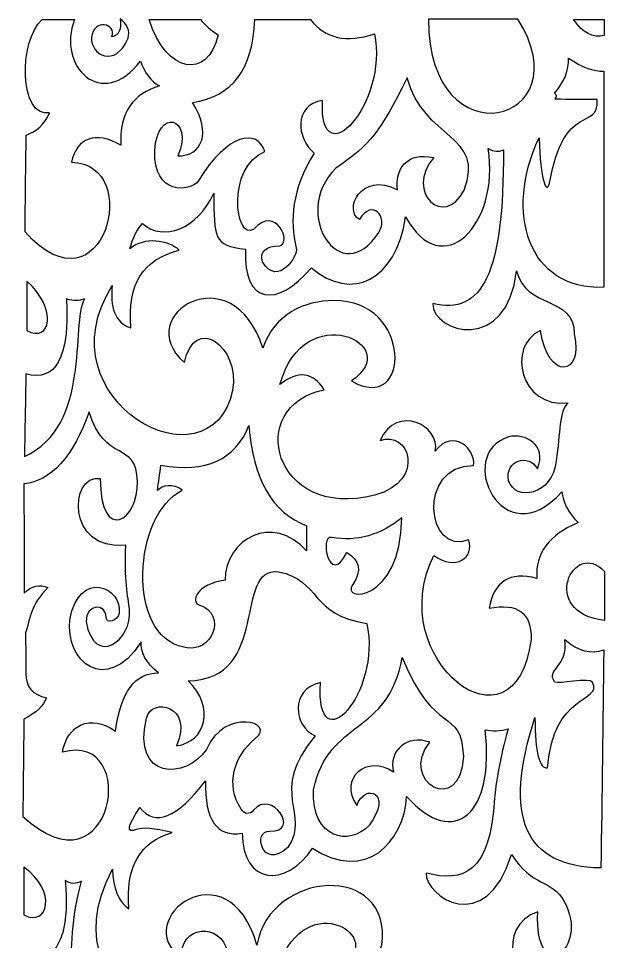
# Model space of a CAD drawing. Header units: centimetres. Extents: x -86 to 85, y -106 to 106.
# Drawn here: x -85 to -5.6, y -19 to 106.1 of the extents above; entities that cross this region are included whole.
import ezdxf

# ---------------------------------------------------------------- set-up
doc = ezdxf.new("R2010")
doc.units = ezdxf.units.CM
doc.header["$MEASUREMENT"] = 0
doc.layers.add('layer 1', color=7, linetype='Continuous')

msp = doc.modelspace()

# ---------------------------------------------------------------- linework, layer by layer
at = {"layer": 'layer 1', "color": 177}
for points, knots in [([(-80.80739, 93.33824), (-81.50871, 91.78534), (-82.56067, 90.78347), (-83.96326, 90.33264), (-83.96326, 90.33264), (-84.01347, 85.96087), (-84.06367, 81.58911), (-84.11387, 77.21735), (-84.11387, 77.21735), (-73.46706, 65.31786), (-67.91913, 86.57361), (-77.83936, 86.65078), (-77.83936, 86.65078), (-77.08796, 89.95694), (-74.57315, 90.95054), (-71.11672, 88.94682), (-71.11672, 88.94682), (-71.40349, 93.46725), (-69.42367, 95.91806), (-65.89631, 96.984), (-65.89631, 96.984), (-67.04305, 97.61023), (-67.89951, 98.73679), (-68.4657, 100.36368), (-68.4657, 100.36368), (-73.71886, 93.5134), (-79.84309, 99.63749), (-77.40845, 105.99941), (-77.40845, 105.99941), (-78.87299, 105.99941), (-80.33753, 105.99941), (-81.80207, 105.99941), (-81.80207, 105.99941), (-85.00225, 103.09908), (-84.95951, 92.63386), (-80.80739, 93.33824)], [0, 0, 0, 0, 0.1, 0.1, 0.1, 0.1, 0.2, 0.2, 0.2, 0.2, 0.3, 0.3, 0.3, 0.3, 0.4, 0.4, 0.4, 0.4, 0.5, 0.5, 0.5, 0.5, 0.6, 0.6, 0.6, 0.6, 0.7, 0.7, 0.7, 0.7, 0.8, 0.8, 0.8, 0.8, 1, 1, 1, 1]), ([(-70.15937, 103.44431), (-71.89652, 99.34402), (-75.27064, 101.20011), (-75.09851, 103.57577), (-75.09851, 103.57577), (-74.94201, 106.13611), (-71.58666, 105.49758), (-72.35664, 103.63211), (-72.35664, 103.63211), (-71.37381, 103.86999), (-71.00447, 104.68379), (-71.24861, 106.07351), (-71.24861, 106.07351), (-70.23449, 105.34735), (-69.87141, 104.47095), (-70.15937, 103.44431)], [0, 0, 0, 0, 0.2, 0.2, 0.2, 0.2, 0.4, 0.4, 0.4, 0.4, 0.6, 0.6, 0.6, 0.6, 1, 1, 1, 1]), ([(-57.96168, 103.8956), (-58.95397, 104.54579), (-59.75214, 105.24701), (-60.35619, 105.99924), (-60.35619, 105.99924), (-62.66694, 105.99923), (-64.97769, 105.99923), (-67.28842, 105.99924), (-67.28842, 105.99924), (-65.05886, 98.66725), (-59.32553, 97.82024), (-57.96168, 103.8956)], [0, 0, 0, 0, 0.25, 0.25, 0.25, 0.25, 0.5, 0.5, 0.5, 0.5, 1, 1, 1, 1]), ([(-61.42127, 94.7659), (-58.76632, 90.58309), (-60.21903, 87.45227), (-63.41248, 87.51489), (-63.41248, 87.51489), (-61.1708, 92.87487), (-66.30536, 94.02701), (-66.53079, 88.26629), (-66.53079, 88.26629), (-66.78128, 82.05471), (-61.70931, 82.65582), (-60.66987, 84.09602), (-60.66987, 84.09602), (-56.62617, 90.70897), (-52.64242, 91.18422), (-51.64907, 88.1141), (-51.64907, 88.1141), (-56.89576, 85.97122), (-55.64446, 75.9148), (-53.19344, 77.55884), (-53.19344, 77.55884), (-50.14113, 80.94397), (-47.87404, 75.75737), (-49.62173, 75.32505), (-49.62173, 75.32505), (-51.39246, 75.3501), (-52.46182, 74.48141), (-51.93162, 73.17232), (-51.93162, 73.17232), (-49.83252, 69.57297), (-47.01473, 74.13346), (-47.39467, 75.00408), (-47.39467, 75.00408), (-48.23875, 78.83909), (-48.04634, 82.86874), (-44.96072, 87.88865), (-44.96072, 87.88865), (-47.34047, 89.89264), (-47.79137, 94.37659), (-43.83347, 95.0279), (-43.83347, 95.0279), (-44.29718, 84.37559), (-34.81546, 94.67719), (-36.80609, 104.06405), (-36.80609, 104.06405), (-40.55584, 102.76793), (-43.44169, 103.41302), (-45.46365, 105.9993), (-45.46365, 105.9993), (-47.97926, 105.99929), (-50.49486, 105.99929), (-53.01045, 105.9993), (-53.01045, 105.9993), (-53.24746, 99.26867), (-56.05104, 95.52418), (-61.42127, 94.7659)], [0, 0, 0, 0, 0.066666667, 0.066666667, 0.066666667, 0.066666667, 0.133333333, 0.133333333, 0.133333333, 0.133333333, 0.2, 0.2, 0.2, 0.2, 0.266666667, 0.266666667, 0.266666667, 0.266666667, 0.333333333, 0.333333333, 0.333333333, 0.333333333, 0.4, 0.4, 0.4, 0.4, 0.466666667, 0.466666667, 0.466666667, 0.466666667, 0.533333333, 0.533333333, 0.533333333, 0.533333333, 0.6, 0.6, 0.6, 0.6, 0.666666667, 0.666666667, 0.666666667, 0.666666667, 0.733333333, 0.733333333, 0.733333333, 0.733333333, 0.8, 0.8, 0.8, 0.8, 0.866666667, 0.866666667, 0.866666667, 0.866666667, 1, 1, 1, 1]), ([(-17.35161, 106.0369), (-8.44469, 91.88468), (-29.47365, 86.47388), (-29.48677, 106.0369), (-29.48677, 106.0369), (-25.44172, 106.0369), (-21.39667, 106.0369), (-17.35161, 106.0369)], [0, 0, 0, 0, 0.333333333, 0.333333333, 0.333333333, 0.333333333, 1, 1, 1, 1]), ([(-5.66885, 103.81991), (-5.66883, 104.55233), (-5.66882, 105.28475), (-5.66881, 106.01717), (-5.66881, 106.01717), (-7.05229, 106.01717), (-8.43576, 106.01717), (-9.81923, 106.01717), (-9.81923, 106.01717), (-8.59853, 104.17048), (-7.21507, 103.43805), (-5.66885, 103.81991)], [0, 0, 0, 0, 0.25, 0.25, 0.25, 0.25, 0.5, 0.5, 0.5, 0.5, 1, 1, 1, 1]), ([(-13.09712, 83.83056), (-13.44761, 82.12989), (-14.33656, 84.2002), (-14.49634, 89.95694), (-14.49634, 89.95694), (-19.25941, 79.84761), (-15.96235, 69.26343), (-5.73242, 69.70236), (-5.73242, 69.70236), (-5.73242, 79.47185), (-5.73242, 89.24135), (-5.73242, 99.01085), (-5.73242, 99.01085), (-7.10871, 98.92474), (-8.70254, 99.51349), (-10.51392, 100.7771), (-10.51392, 100.7771), (-10.43877, 99.16159), (-11.06494, 97.57113), (-12.39242, 96.00572), (-12.39242, 96.00572), (-12.06682, 95.78029), (-12.04177, 95.50477), (-12.31728, 95.17918), (-12.31728, 95.17918), (-10.41414, 95.17357), (-8.511, 95.16795), (-6.60785, 95.16233), (-6.60785, 95.16233), (-6.42176, 90.70702), (-11.02665, 95.17537), (-13.09712, 83.83056)], [0, 0, 0, 0, 0.111111111, 0.111111111, 0.111111111, 0.111111111, 0.222222222, 0.222222222, 0.222222222, 0.222222222, 0.333333333, 0.333333333, 0.333333333, 0.333333333, 0.444444444, 0.444444444, 0.444444444, 0.444444444, 0.555555556, 0.555555556, 0.555555556, 0.555555556, 0.666666667, 0.666666667, 0.666666667, 0.666666667, 0.777777778, 0.777777778, 0.777777778, 0.777777778, 1, 1, 1, 1]), ([(-32.35375, 98.08237), (-30.16486, 89.72239), (-21.66806, 90.41896), (-24.66019, 82.85422), (-24.66019, 82.85422), (-27.27449, 77.61309), (-32.78039, 82.54314), (-28.76825, 87.27473), (-28.76825, 87.27473), (-32.47958, 88.15947), (-34.03794, 85.56584), (-33.68301, 82.91787), (-33.68301, 82.91787), (-38.66036, 85.53963), (-41.03961, 80.03484), (-38.80445, 78.88775), (-38.80445, 78.88775), (-37.13272, 81.82376), (-34.82574, 79.23139), (-36.2118, 77.14557), (-36.2118, 77.14557), (-41.27291, 69.17716), (-48.22089, 79.69789), (-42.03517, 85.83117), (-42.03517, 85.83117), (-37.16199, 89.2437), (-36.22399, 90.48381), (-32.35375, 98.08237)], [0, 0, 0, 0, 0.125, 0.125, 0.125, 0.125, 0.25, 0.25, 0.25, 0.25, 0.375, 0.375, 0.375, 0.375, 0.5, 0.5, 0.5, 0.5, 0.625, 0.625, 0.625, 0.625, 0.75, 0.75, 0.75, 0.75, 1, 1, 1, 1]), ([(-19.33457, 88.33956), (-19.93539, 88.00715), (-20.61978, 88.07163), (-21.38771, 88.53299), (-21.38771, 88.53299), (-19.76867, 78.14742), (-27.62798, 70.2064), (-32.56751, 79.24949), (-32.56751, 79.24949), (-33.88863, 70.55405), (-39.87341, 67.72237), (-45.33648, 72.3326), (-45.33648, 72.3326), (-49.93737, 66.88896), (-54.59767, 67.3161), (-54.24541, 74.85381), (-54.24541, 74.85381), (-58.67866, 75.3582), (-58.47134, 76.43862), (-58.553, 82.44061), (-58.553, 82.44061), (-60.71909, 77.63009), (-65.42435, 75.82228), (-68.18387, 78.34781), (-68.18387, 78.34781), (-68.93867, 77.57798), (-69.5158, 76.42828), (-69.91523, 74.89871), (-69.91523, 74.89871), (-67.97795, 76.63992), (-64.74201, 76.0766), (-63.22072, 74.74958), (-63.22072, 74.74958), (-68.28063, 73.3784), (-70.21107, 70.21146), (-69.79938, 64.22149), (-69.79938, 64.22149), (-71.99992, 64.88239), (-72.5989, 67.1269), (-72.31531, 69.9278), (-72.31531, 69.9278), (-82.06671, 54.35238), (-59.03434, 41.84803), (-56.00777, 55.72445), (-56.00777, 55.72445), (-55.016, 61.83163), (-61.13912, 66.08522), (-62.53856, 59.49779), (-62.53856, 59.49779), (-69.85037, 66.03471), (-55.94972, 74.3218), (-51.9172, 61.47375), (-51.9172, 61.47375), (-50.28239, 66.1044), (-46.28321, 67.8918), (-42.29862, 67.91104), (-42.29862, 67.91104), (-31.59514, 68.02822), (-31.73255, 52.26258), (-39.91629, 57.028), (-39.91629, 57.028), (-32.47743, 62.0248), (-46.48621, 68.36259), (-49.58672, 56.51964), (-49.58672, 56.51964), (-47.14134, 58.47246), (-45.14099, 58.23866), (-43.58567, 55.81823), (-43.58567, 55.81823), (-54.3581, 53.71441), (-50.61024, 38.01854), (-36.73778, 41.52922), (-36.73778, 41.52922), (-29.62451, 43.52042), (-32.16684, 50.48572), (-36.03657, 48.93283), (-36.03657, 48.93283), (-33.74081, 53.99579), (-27.81102, 50.92705), (-28.55617, 47.50051), (-28.55617, 47.50051), (-26.04442, 50.71493), (-23.02239, 47.67063), (-23.35972, 45.55838), (-23.35972, 45.55838), (-31.07814, 45.5992), (-29.76624, 33.23063), (-24.03913, 35.48044), (-24.03913, 35.48044), (-23.2251, 33.10101), (-25.72979, 31.2225), (-28.73537, 33.33895), (-28.73537, 33.33895), (-35.76736, 19.35185), (-17.70399, 5.34582), (-15.57707, 21.9821), (-15.57707, 21.9821), (-15.49079, 25.57617), (-17.39012, 26.98286), (-21.27503, 26.20217), (-21.27503, 26.20217), (-20.60773, 29.85746), (-18.44835, 31.20948), (-14.7969, 30.25822), (-14.7969, 30.25822), (-15.00978, 33.65203), (-13.14381, 36.16922), (-9.19897, 37.80978), (-9.19897, 37.80978), (-10.57041, 39.2167), (-11.30302, 40.61217), (-11.39675, 41.99615), (-11.39675, 41.99615), (-19.45559, 33.0008), (-25.97063, 47.16445), (-18.63535, 49.43187), (-18.63535, 49.43187), (-16.37601, 50.02254), (-13.37243, 48.32543), (-14.72515, 45.12178), (-14.72515, 45.12178), (-15.87073, 47.22626), (-19.14511, 46.31295), (-18.63587, 43.50848), (-18.63587, 43.50848), (-17.72347, 40.60604), (-12.63097, 41.51769), (-12.167, 46.1879), (-12.167, 46.1879), (-11.60343, 50.00751), (-11.81635, 53.00059), (-10.55149, 54.04003), (-10.55149, 54.04003), (-17.06562, 53.28241), (-18.91707, 61.72935), (-14.30849, 63.84579), (-14.30849, 63.84579), (-13.2817, 57.02527), (-8.41268, 57.56254), (-9.72497, 63.39496), (-9.72497, 63.39496), (-9.71708, 68.64577), (-16.24538, 66.63894), (-17.56189, 71.9414), (-17.56189, 71.9414), (-18.76061, 60.65632), (-28.89081, 63.49601), (-28.89971, 67.49939), (-28.89971, 67.49939), (-22.18061, 65.88917), (-19.23211, 71.56929), (-19.33457, 88.33956)], [0, 0, 0, 0, 0.025641026, 0.025641026, 0.025641026, 0.025641026, 0.051282051, 0.051282051, 0.051282051, 0.051282051, 0.076923077, 0.076923077, 0.076923077, 0.076923077, 0.102564103, 0.102564103, 0.102564103, 0.102564103, 0.128205128, 0.128205128, 0.128205128, 0.128205128, 0.153846154, 0.153846154, 0.153846154, 0.153846154, 0.179487179, 0.179487179, 0.179487179, 0.179487179, 0.205128205, 0.205128205, 0.205128205, 0.205128205, 0.230769231, 0.230769231, 0.230769231, 0.230769231, 0.256410256, 0.256410256, 0.256410256, 0.256410256, 0.282051282, 0.282051282, 0.282051282, 0.282051282, 0.307692308, 0.307692308, 0.307692308, 0.307692308, 0.333333333, 0.333333333, 0.333333333, 0.333333333, 0.358974359, 0.358974359, 0.358974359, 0.358974359, 0.384615385, 0.384615385, 0.384615385, 0.384615385, 0.41025641, 0.41025641, 0.41025641, 0.41025641, 0.435897436, 0.435897436, 0.435897436, 0.435897436, 0.461538462, 0.461538462, 0.461538462, 0.461538462, 0.487179487, 0.487179487, 0.487179487, 0.487179487, 0.512820513, 0.512820513, 0.512820513, 0.512820513, 0.538461538, 0.538461538, 0.538461538, 0.538461538, 0.564102564, 0.564102564, 0.564102564, 0.564102564, 0.58974359, 0.58974359, 0.58974359, 0.58974359, 0.615384615, 0.615384615, 0.615384615, 0.615384615, 0.641025641, 0.641025641, 0.641025641, 0.641025641, 0.666666667, 0.666666667, 0.666666667, 0.666666667, 0.692307692, 0.692307692, 0.692307692, 0.692307692, 0.717948718, 0.717948718, 0.717948718, 0.717948718, 0.743589744, 0.743589744, 0.743589744, 0.743589744, 0.769230769, 0.769230769, 0.769230769, 0.769230769, 0.794871795, 0.794871795, 0.794871795, 0.794871795, 0.820512821, 0.820512821, 0.820512821, 0.820512821, 0.846153846, 0.846153846, 0.846153846, 0.846153846, 0.871794872, 0.871794872, 0.871794872, 0.871794872, 0.897435897, 0.897435897, 0.897435897, 0.897435897, 0.923076923, 0.923076923, 0.923076923, 0.923076923, 0.948717949, 0.948717949, 0.948717949, 0.948717949, 1, 1, 1, 1]), ([(-83.85056, 63.84579), (-83.85056, 66.07495), (-83.85056, 68.3041), (-83.85056, 70.53325), (-83.85056, 70.53325), (-79.61768, 66.67606), (-80.66964, 62.15514), (-83.85056, 63.84579)], [0, 0, 0, 0, 0.333333333, 0.333333333, 0.333333333, 0.333333333, 1, 1, 1, 1]), ([(-84.18902, 46.7816), (-84.12628, 50.51603), (-84.06356, 54.25046), (-84.00084, 57.98487), (-84.00084, 57.98487), (-79.93076, 56.80767), (-78.08984, 60.18896), (-78.47805, 68.12876), (-78.47805, 68.12876), (-77.53366, 67.81238), (-76.7264, 67.81543), (-76.0563, 68.13791), (-76.0563, 68.13791), (-77.88874, 64.70248), (-75.07631, 50.90157), (-84.18902, 46.7816)], [0, 0, 0, 0, 0.2, 0.2, 0.2, 0.2, 0.4, 0.4, 0.4, 0.4, 0.6, 0.6, 0.6, 0.6, 1, 1, 1, 1]), ([(-68.8977, 43.4091), (-68.67227, 38.0352), (-73.88199, 34.85381), (-73.93208, 43.78341), (-73.93208, 43.78341), (-78.17748, 44.44716), (-78.52815, 33.85241), (-70.47564, 34.76661), (-70.47564, 34.76661), (-70.68852, 30.10793), (-70.14909, 27.7846), (-69.98723, 26.05037), (-69.98723, 26.05037), (-69.47138, 21.85556), (-74.77263, 18.07297), (-75.83244, 24.4206), (-75.83244, 24.4206), (-75.88717, 26.79715), (-73.06116, 27.10425), (-73.09892, 24.82241), (-73.09892, 24.82241), (-73.17402, 24.17763), (-71.54909, 24.46151), (-71.38008, 25.48853), (-71.38008, 25.48853), (-70.80155, 29.13006), (-76.85302, 31.59916), (-78.0346, 24.66028), (-78.0346, 24.66028), (-78.74103, 19.15001), (-73.22831, 14.20329), (-68.37172, 21.65468), (-68.37172, 21.65468), (-68.49695, 20.20197), (-67.72051, 18.79935), (-66.04238, 17.44683), (-66.04238, 17.44683), (-69.21078, 17.47189), (-71.15189, 14.84198), (-71.86573, 9.55714), (-71.86573, 9.55714), (-75.32217, 11.94678), (-78.40336, 10.38013), (-79.05456, 6.70648), (-79.05456, 6.70648), (-68.3622, 9.67429), (-72.1398, -13.38019), (-84.41447, -1.99075), (-84.41447, -1.99075), (-84.36437, 2.393), (-84.31427, 6.77675), (-84.26417, 11.1605), (-84.26417, 11.1605), (-82.60425, 12.03578), (-81.58353, 13.01199), (-81.20201, 14.08908), (-81.20201, 14.08908), (-83.09917, 14.46629), (-84.0321, 15.5605), (-84.00084, 17.3717), (-84.00084, 17.3717), (-84.01336, 19.16253), (-84.02588, 21.08483), (-84.03841, 22.87567), (-84.03841, 22.87567), (-83.18069, 25.83628), (-83.21428, 26.70407), (-81.01421, 29.01917), (-81.01421, 29.01917), (-82.14578, 29.45846), (-83.19936, 29.29332), (-84.22626, 28.267), (-84.22626, 28.267), (-84.23878, 33.20119), (-84.2513, 38.13538), (-84.26383, 43.06958), (-84.26383, 43.06958), (-80.54439, 43.47032), (-77.60142, 46.72639), (-75.43488, 52.83778), (-75.43488, 52.83778), (-73.39358, 45.86227), (-68.96033, 48.90684), (-68.8977, 43.4091)], [0, 0, 0, 0, 0.045454545, 0.045454545, 0.045454545, 0.045454545, 0.090909091, 0.090909091, 0.090909091, 0.090909091, 0.136363636, 0.136363636, 0.136363636, 0.136363636, 0.181818182, 0.181818182, 0.181818182, 0.181818182, 0.227272727, 0.227272727, 0.227272727, 0.227272727, 0.272727273, 0.272727273, 0.272727273, 0.272727273, 0.318181818, 0.318181818, 0.318181818, 0.318181818, 0.363636364, 0.363636364, 0.363636364, 0.363636364, 0.409090909, 0.409090909, 0.409090909, 0.409090909, 0.454545455, 0.454545455, 0.454545455, 0.454545455, 0.5, 0.5, 0.5, 0.5, 0.545454545, 0.545454545, 0.545454545, 0.545454545, 0.590909091, 0.590909091, 0.590909091, 0.590909091, 0.636363636, 0.636363636, 0.636363636, 0.636363636, 0.681818182, 0.681818182, 0.681818182, 0.681818182, 0.727272727, 0.727272727, 0.727272727, 0.727272727, 0.772727273, 0.772727273, 0.772727273, 0.772727273, 0.818181818, 0.818181818, 0.818181818, 0.818181818, 0.863636364, 0.863636364, 0.863636364, 0.863636364, 0.909090909, 0.909090909, 0.909090909, 0.909090909, 1, 1, 1, 1]), ([(-60.44445, 26.61392), (-61.78443, 27.06475), (-60.87025, 29.5068), (-57.02559, 29.99521), (-57.02559, 29.99521), (-56.96297, 35.65575), (-50.61363, 39.12473), (-45.98, 33.97764), (-45.98, 33.97764), (-45.98, 35.11726), (-45.98, 36.25688), (-45.98, 37.39651), (-45.98, 37.39651), (-50.63867, 39.18733), (-53.24353, 43.70826), (-53.79456, 50.95928), (-53.79456, 50.95928), (-55.6355, 46.33817), (-59.60538, 44.54733), (-65.70425, 45.58677), (-65.70425, 45.58677), (-65.86707, 44.44713), (-66.02987, 43.30751), (-66.19266, 42.1679), (-66.19266, 42.1679), (-65.5164, 42.88266), (-64.09826, 43.18624), (-62.81137, 42.20547), (-62.81137, 42.20547), (-69.50972, 38.96599), (-70.43814, 22.49977), (-62.62097, 20.93), (-62.62097, 20.93), (-58.69115, 19.92134), (-56.71674, 25.41697), (-60.44445, 26.61392)], [0, 0, 0, 0, 0.1, 0.1, 0.1, 0.1, 0.2, 0.2, 0.2, 0.2, 0.3, 0.3, 0.3, 0.3, 0.4, 0.4, 0.4, 0.4, 0.5, 0.5, 0.5, 0.5, 0.6, 0.6, 0.6, 0.6, 0.7, 0.7, 0.7, 0.7, 0.8, 0.8, 0.8, 0.8, 1, 1, 1, 1]), ([(-39.70146, 29.45146), (-38.47852, 31.29763), (-38.75549, 32.73123), (-40.53235, 33.75222), (-40.53235, 33.75222), (-42.92611, 28.91804), (-44.27154, 36.28189), (-42.5987, 35.781), (-42.5987, 35.781), (-39.10469, 35.22998), (-35.93629, 36.13166), (-33.09349, 38.48604), (-33.09349, 38.48604), (-33.23091, 26.76863), (-41.58738, 27.039), (-39.70146, 29.45146)], [0, 0, 0, 0, 0.2, 0.2, 0.2, 0.2, 0.4, 0.4, 0.4, 0.4, 0.6, 0.6, 0.6, 0.6, 1, 1, 1, 1]), ([(-5.62982, 24.54747), (-5.62981, 26.76413), (-5.62981, 28.9808), (-5.62982, 31.19746), (-5.62982, 31.19746), (-9.80008, 35.74346), (-14.64662, 25.59953), (-5.62982, 24.54747)], [0, 0, 0, 0, 0.333333333, 0.333333333, 0.333333333, 0.333333333, 1, 1, 1, 1]), ([(-49.77032, 31.1504), (-55.99384, 31.90873), (-50.72224, 16.59975), (-62.01977, 16.37431), (-62.01977, 16.37431), (-58.3329, 12.81193), (-59.61464, 8.08608), (-63.60515, 7.57242), (-63.60515, 7.57242), (-61.19585, 13.10124), (-66.99283, 14.19527), (-67.68496, 11.32959), (-67.68496, 11.32959), (-69.65855, 2.86968), (-62.30733, 2.98516), (-59.54277, 7.07752), (-59.54277, 7.07752), (-57.16104, 12.79454), (-49.91373, 10.77641), (-52.95023, 8.56055), (-52.95023, 8.56055), (-55.80553, 6.10597), (-57.00839, 2.36226), (-54.85584, -1.02836), (-54.85584, -1.02836), (-54.38513, -1.72531), (-53.6809, -1.77938), (-53.16285, -1.1596), (-53.16285, -1.1596), (-50.77546, 1.79608), (-46.63486, -4.15547), (-50.98499, -3.99607), (-50.98499, -3.99607), (-53.31996, -3.78322), (-52.07983, -9.44009), (-48.52709, -6.2121), (-48.52709, -6.2121), (-45.36441, -1.58958), (-51.31232, 1.15801), (-44.81042, 8.90599), (-44.81042, 8.90599), (-47.74578, 10.19582), (-48.29846, 15.23436), (-44.1015, 16.13189), (-44.1015, 16.13189), (-44.81042, 4.90599), (-35.77, 14.71588), (-37.82498, 24.15728), (-37.82498, 24.15728), (-45.41071, 25.23064), (-44.129, 30.04995), (-49.77032, 31.1504)], [0, 0, 0, 0, 0.071428571, 0.071428571, 0.071428571, 0.071428571, 0.142857143, 0.142857143, 0.142857143, 0.142857143, 0.214285714, 0.214285714, 0.214285714, 0.214285714, 0.285714286, 0.285714286, 0.285714286, 0.285714286, 0.357142857, 0.357142857, 0.357142857, 0.357142857, 0.428571429, 0.428571429, 0.428571429, 0.428571429, 0.5, 0.5, 0.5, 0.5, 0.571428571, 0.571428571, 0.571428571, 0.571428571, 0.642857143, 0.642857143, 0.642857143, 0.642857143, 0.714285714, 0.714285714, 0.714285714, 0.714285714, 0.785714286, 0.785714286, 0.785714286, 0.785714286, 0.857142857, 0.857142857, 0.857142857, 0.857142857, 1, 1, 1, 1]), ([(-7.24533, 16.13189), (-5.82994, 13.50229), (-12.68044, 14.6917), (-13.33167, 4.5979), (-13.33167, 4.5979), (-14.46173, 4.38904), (-15.03484, 6.65173), (-15.05102, 11.38595), (-15.05102, 11.38595), (-19.43476, -2.0659), (-16.45381, -8.85446), (-6.10817, -8.9797), (-6.10817, -8.9797), (-5.98629, 0.86859), (-5.86441, 10.71687), (-5.74254, 20.56515), (-5.74254, 20.56515), (-7.44571, 19.9515), (-9.19897, 20.41486), (-11.00233, 21.95524), (-11.00233, 21.95524), (-10.50137, 18.23581), (-13.69484, 17.89768), (-12.35485, 16.20704), (-12.35485, 16.20704), (-12.06604, 15.86708), (-7.55926, 16.93877), (-7.24533, 16.13189)], [0, 0, 0, 0, 0.125, 0.125, 0.125, 0.125, 0.25, 0.25, 0.25, 0.25, 0.375, 0.375, 0.375, 0.375, 0.5, 0.5, 0.5, 0.5, 0.625, 0.625, 0.625, 0.625, 0.75, 0.75, 0.75, 0.75, 1, 1, 1, 1]), ([(-45.05221, 1.61044), (-45.33937, -5.15924), (-40.06886, -5.98667), (-37.56431, -3.25423), (-37.56431, -3.25423), (-34.10787, 1.27922), (-38.10282, 2.56912), (-39.17983, -0.51162), (-39.17983, -0.51162), (-41.77495, 3.07374), (-37.78562, 6.49899), (-34.19557, 3.98771), (-34.19557, 3.98771), (-34.97091, 6.90366), (-32.33019, 9.15569), (-29.30305, 8.05288), (-29.30305, 8.05288), (-33.53629, 2.72331), (-25.14625, -2.17862), (-24.74537, 6.12545), (-24.74537, 6.12545), (-25.07101, 13.0643), (-28.57209, 8.53618), (-33.03099, 19.55818), (-33.03099, 19.55818), (-34.96579, 8.81554), (-42.9271, 11.37109), (-45.05221, 1.61044)], [0, 0, 0, 0, 0.125, 0.125, 0.125, 0.125, 0.25, 0.25, 0.25, 0.25, 0.375, 0.375, 0.375, 0.375, 0.5, 0.5, 0.5, 0.5, 0.625, 0.625, 0.625, 0.625, 0.75, 0.75, 0.75, 0.75, 1, 1, 1, 1]), ([(-45.17105, -6.29342), (-48.82025, -11.82485), (-54.68108, -11.17021), (-54.69624, -4.26861), (-54.69624, -4.26861), (-58.15267, -4.83216), (-59.80575, -2.46525), (-59.65548, 2.83211), (-59.65548, 2.83211), (-63.55024, -2.21479), (-66.51828, -3.42955), (-68.55957, -0.81218), (-68.55957, -0.81218), (-70.31283, -3.37946), (-70.46312, -4.36881), (-69.01041, -3.78021), (-69.01041, -3.78021), (-68.20892, -3.44209), (-66.60593, -3.57984), (-64.20145, -4.19348), (-64.20145, -4.19348), (-68.55957, -5.40824), (-70.51322, -8.85217), (-70.06237, -14.52523), (-70.06237, -14.52523), (-71.4775, -13.51085), (-72.21638, -11.72), (-72.27899, -9.15272), (-72.27899, -9.15272), (-82.68602, -28.669), (-52.87098, -35.69308), (-56.68413, -20.4025), (-56.68413, -20.4025), (-57.58362, -16.23588), (-63.18016, -16.69411), (-62.92571, -21.21733), (-62.92571, -21.21733), (-70.12309, -15.92778), (-56.51408, -5.82571), (-52.71785, -19.4545), (-52.71785, -19.4545), (-50.98652, -9.25619), (-34.32371, -8.12295), (-35.79223, -19.46253), (-35.79223, -19.46253), (-36.9862, -23.18409), (-40.43764, -22.62368), (-41.30796, -21.99662), (-41.30796, -21.99662), (-34.90013, -18.83627), (-45.81935, -11.08883), (-49.84971, -22.41493), (-49.84971, -22.41493), (-47.30747, -20.53644), (-45.3914, -20.71176), (-44.1015, -22.94091), (-44.1015, -22.94091), (-54.55487, -25.7131), (-51.23409, -39.34586), (-38.64812, -37.46155), (-38.64812, -37.46155), (-27.76375, -36.08391), (-32.99915, -27.85915), (-36.3308, -29.46235), (-36.3308, -29.46235), (-34.80274, -25.75844), (-27.4793, -25.86212), (-28.72355, -31.98225), (-28.72355, -31.98225), (-26.75111, -29.15556), (-23.37896, -31.00266), (-23.26135, -33.38967), (-23.26135, -33.38967), (-31.28906, -34.67854), (-29.30236, -44.72214), (-24.34508, -43.39839), (-24.34508, -43.39839), (-24.3718, -46.36313), (-26.31781, -47.16908), (-29.18621, -45.3702), (-29.18621, -45.3702), (-36.04291, -61.5847), (-16.50109, -72.19994), (-16.27797, -55.79815), (-16.27797, -55.79815), (-16.42262, -52.9737), (-18.15948, -51.71333), (-21.36362, -52.4164), (-21.36362, -52.4164), (-21.39669, -49.0646), (-18.28093, -47.41224), (-14.62143, -48.87181), (-14.62143, -48.87181), (-15.00964, -45.30267), (-12.3311, -42.55245), (-8.16084, -41.2375), (-8.16084, -41.2375), (-9.44566, -40.06614), (-10.92901, -38.08461), (-11.13856, -36.42289), (-11.13856, -36.42289), (-15.00019, -41.1621), (-20.39738, -39.68143), (-21.22134, -34.4377), (-21.22134, -34.4377), (-21.81834, -30.10304), (-14.49996, -27.65619), (-14.78598, -33.86191), (-14.78598, -33.86191), (-16.08001, -31.94664), (-18.8035, -32.84073), (-18.47876, -35.18873), (-18.47876, -35.18873), (-17.81219, -38.0691), (-12.88082, -38.23191), (-12.69297, -32.29584), (-12.69297, -32.29584), (-12.74306, -29.84128), (-12.34232, -27.3366), (-11.49074, -24.78184), (-11.49074, -24.78184), (-18.78019, -25.55275), (-20.31148, -16.75515), (-14.68419, -14.9385), (-14.68419, -14.9385), (-15.16809, -25.17246), (-7.55025, -20.1213), (-11.07747, -13.51084), (-11.07747, -13.51084), (-12.7794, -10.42564), (-15.44416, -11.63176), (-18.21104, -7.14772), (-18.21104, -7.14772), (-21.77752, -18.52932), (-29.93092, -12.76876), (-29.78827, -9.69041), (-29.78827, -9.69041), (-24.78701, -10.91919), (-21.11758, -9.82115), (-20.51518, 0.4892), (-20.51518, 0.4892), (-20.4114, 2.24826), (-19.8221, 5.85457), (-18.69231, 9.87003), (-18.69231, 9.87003), (-19.65087, 9.529), (-20.89787, 9.55601), (-21.80523, 9.74093), (-21.80523, 9.74093), (-20.45391, -1.49238), (-25.91023, -6.59609), (-32.43646, 0.7231), (-32.43646, 0.7231), (-32.75385, -5.58443), (-38.08119, -10.98934), (-45.17105, -6.29342)], [0, 0, 0, 0, 0.025, 0.025, 0.025, 0.025, 0.05, 0.05, 0.05, 0.05, 0.075, 0.075, 0.075, 0.075, 0.1, 0.1, 0.1, 0.1, 0.125, 0.125, 0.125, 0.125, 0.15, 0.15, 0.15, 0.15, 0.175, 0.175, 0.175, 0.175, 0.2, 0.2, 0.2, 0.2, 0.225, 0.225, 0.225, 0.225, 0.25, 0.25, 0.25, 0.25, 0.275, 0.275, 0.275, 0.275, 0.3, 0.3, 0.3, 0.3, 0.325, 0.325, 0.325, 0.325, 0.35, 0.35, 0.35, 0.35, 0.375, 0.375, 0.375, 0.375, 0.4, 0.4, 0.4, 0.4, 0.425, 0.425, 0.425, 0.425, 0.45, 0.45, 0.45, 0.45, 0.475, 0.475, 0.475, 0.475, 0.5, 0.5, 0.5, 0.5, 0.525, 0.525, 0.525, 0.525, 0.55, 0.55, 0.55, 0.55, 0.575, 0.575, 0.575, 0.575, 0.6, 0.6, 0.6, 0.6, 0.625, 0.625, 0.625, 0.625, 0.65, 0.65, 0.65, 0.65, 0.675, 0.675, 0.675, 0.675, 0.7, 0.7, 0.7, 0.7, 0.725, 0.725, 0.725, 0.725, 0.75, 0.75, 0.75, 0.75, 0.775, 0.775, 0.775, 0.775, 0.8, 0.8, 0.8, 0.8, 0.825, 0.825, 0.825, 0.825, 0.85, 0.85, 0.85, 0.85, 0.875, 0.875, 0.875, 0.875, 0.9, 0.9, 0.9, 0.9, 0.925, 0.925, 0.925, 0.925, 0.95, 0.95, 0.95, 0.95, 1, 1, 1, 1]), ([(-84.26383, -15.35177), (-84.26383, -13.19775), (-84.26383, -11.04374), (-84.26383, -8.88973), (-84.26383, -8.88973), (-79.71786, -12.12075), (-80.95767, -17.05494), (-84.26383, -15.35177)], [0, 0, 0, 0, 0.333333333, 0.333333333, 0.333333333, 0.333333333, 1, 1, 1, 1]), ([(-84.33932, -32.1259), (-84.26405, -28.41302), (-84.1888, -24.70014), (-84.11355, -20.98727), (-84.11355, -20.98727), (-82.04478, -21.63916), (-80.42465, -20.95559), (-79.47302, -18.96992), (-79.47302, -18.96992), (-79.29613, -18.60082), (-79.14269, -18.18609), (-79.01338, -17.72728), (-79.01338, -17.72728), (-78.52865, -16.00745), (-78.38781, -13.65941), (-78.6659, -10.69309), (-78.6659, -10.69309), (-77.95207, -11.16898), (-77.21319, -11.19403), (-76.44927, -10.76823), (-76.44927, -10.76823), (-79.40447, -20.77825), (-75.34613, -27.59689), (-84.33932, -32.1259)], [0, 0, 0, 0, 0.142857143, 0.142857143, 0.142857143, 0.142857143, 0.285714286, 0.285714286, 0.285714286, 0.285714286, 0.428571429, 0.428571429, 0.428571429, 0.428571429, 0.571428571, 0.571428571, 0.571428571, 0.571428571, 0.714285714, 0.714285714, 0.714285714, 0.714285714, 1, 1, 1, 1])]:
    msp.add_open_spline(points, degree=3, knots=knots, dxfattribs=at)

doc.saveas('drawing.dxf')
